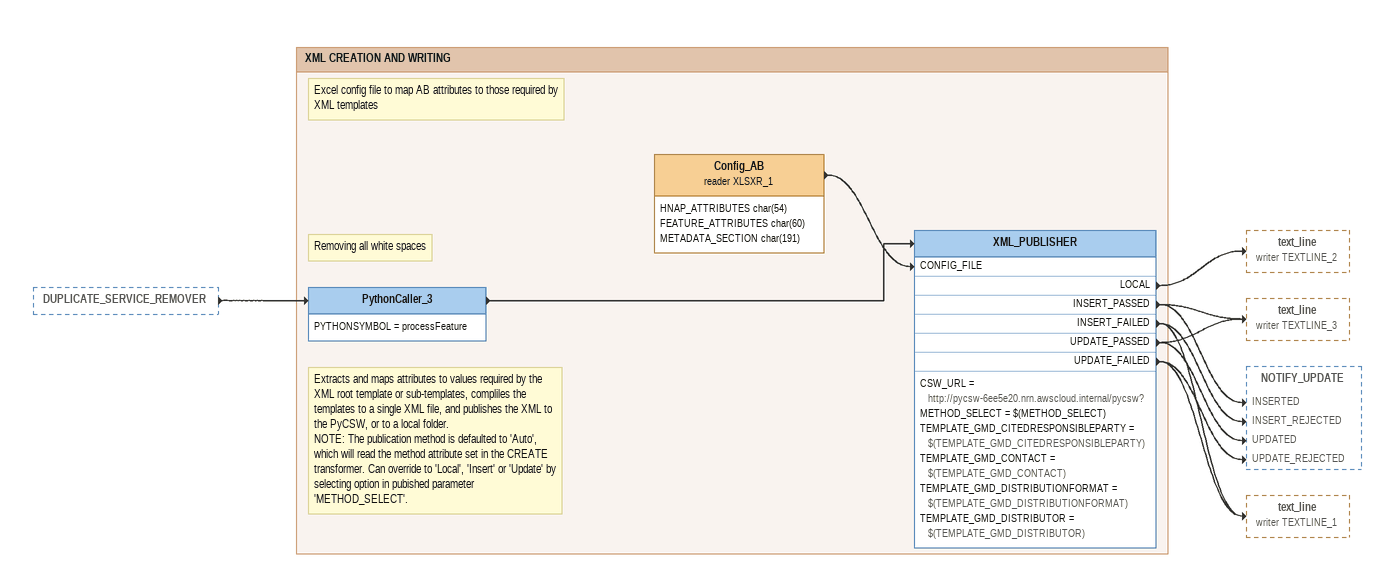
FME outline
DUPLICATE_SERVICE_REMOVER [outside]
    -> PythonCaller_3

Bookmark: XML CREATION AND WRITING
Note: Extracts and maps attributes to values required by the XML root template or sub-templates, compliles the templates to a single XML file, and publishes the XML to the PyCSW, or to a local folder. / NOTE: The publication method is defaulted to 'Auto', which will read the method attribute set in the CREATE transformer. Can override to 'Local', 'Insert' or 'Update' by selecting option in pubished parameter 'METHOD_SELECT'.
Note: Removing all white spaces
PythonCaller_3
    PYTHONSYMBOL = processFeature
    -> XML_PUBLISHER
Note: Excel config file to map AB attributes to those required by XML templates
Config_AB (reader XLSXR_1)
    attributes: HNAP_ATTRIBUTES char(54), FEATURE_ATTRIBUTES char(60), METADATA_SECTION char(191)
    -> XML_PUBLISHER [CONFIG_FILE]
XML_PUBLISHER
    CSW_URL = http://pycsw-6ee5e20.nrn.awscloud.internal/pycsw?
    METHOD_SELECT = $(METHOD_SELECT)
    TEMPLATE_GMD_CITEDRESPONSIBLEPARTY = $(TEMPLATE_GMD_CITEDRESPONSIBLEPARTY)
    TEMPLATE_GMD_CONTACT = $(TEMPLATE_GMD_CONTACT)
    TEMPLATE_GMD_DISTRIBUTIONFORMAT = $(TEMPLATE_GMD_DISTRIBUTIONFORMAT)
    TEMPLATE_GMD_DISTRIBUTOR = $(TEMPLATE_GMD_DISTRIBUTOR)
    LOCAL -> text_line (writer TEXTLINE_2)
    INSERT_PASSED -> text_line (writer TEXTLINE_3)
    INSERT_PASSED -> NOTIFY_UPDATE [INSERTED]
    INSERT_FAILED -> text_line (writer TEXTLINE_1)
    INSERT_FAILED -> NOTIFY_UPDATE [INSERT_REJECTED]
    UPDATE_PASSED -> text_line (writer TEXTLINE_3)
    UPDATE_PASSED -> NOTIFY_UPDATE [UPDATED]
    UPDATE_FAILED -> text_line (writer TEXTLINE_1)
    UPDATE_FAILED -> NOTIFY_UPDATE [UPDATE_REJECTED]
